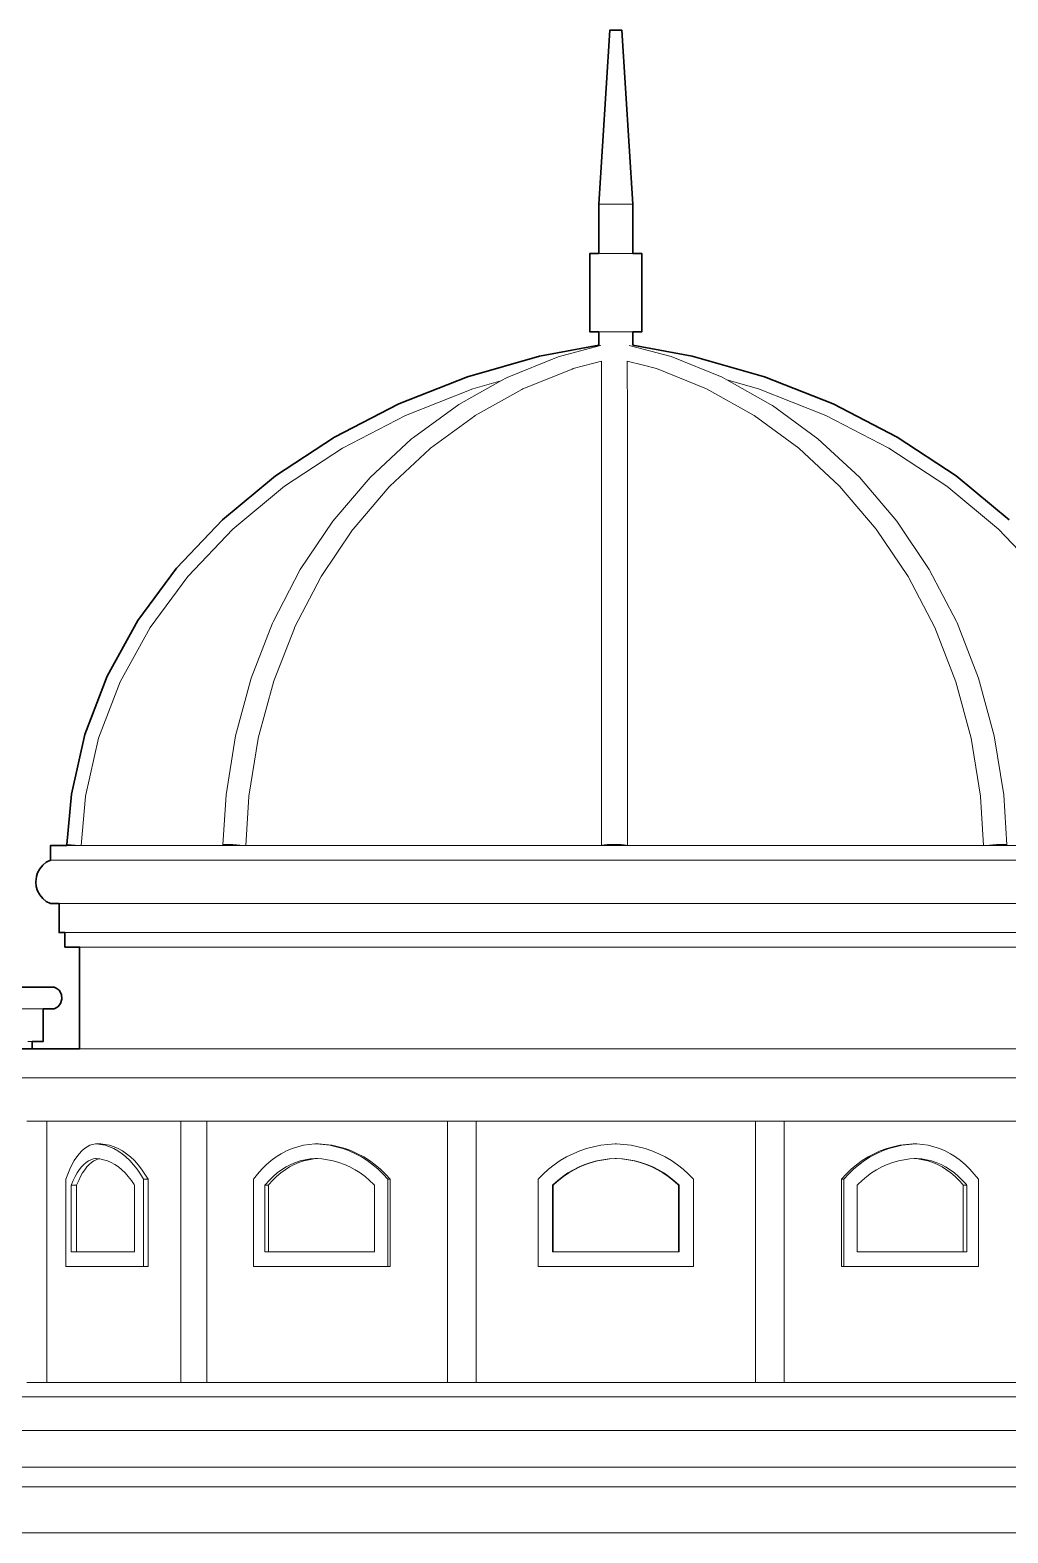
# Model space of a CAD drawing. Header units: millimetres. Extents: x -667 to -468, y -723 to -475.
# Drawn here: x -613.2 to -609.83, y -487.11 to -481.93 of the extents above; entities that cross this region are included whole.
import ezdxf

# ---------------------------------------------------------------- set-up
doc = ezdxf.new("R2010")
doc.units = ezdxf.units.MM
doc.layers.get('0').update_dxf_attribs({"lineweight": 9})
doc.layers.add('dinding', color=36, linetype='Continuous', lineweight=9)

msp = doc.modelspace()

# ---------------------------------------------------------------- linework, layer by layer
at = {"lineweight": 30}
for points in [[(-609.8261, -483.6221), (-610.0085, -483.4708), (-610.2117, -483.3373), (-610.4331, -483.2231), (-610.6697, -483.1299), (-610.9183, -483.0588), (-611.1227, -483.0205), (-611.1227, -482.9745), (-611.0918, -482.9745), (-611.0918, -482.7049), (-611.1227, -482.7049), (-611.1227, -482.5349), (-611.1613, -481.9349), (-611.1818, -481.9349), (-611.2022, -481.9349), (-611.2408, -482.5349), (-611.2408, -482.7049), (-611.2717, -482.7049), (-611.2717, -482.9745), (-611.2408, -482.9745), (-611.2408, -483.0205), (-611.4452, -483.0588), (-611.6938, -483.1299), (-611.9304, -483.2231), (-612.1518, -483.3373), (-612.355, -483.4708), (-612.5374, -483.6221), (-612.6964, -483.7891), (-612.8297, -483.9697), (-612.9356, -484.1616), (-613.0124, -484.3621), (-613.0589, -484.5682), (-613.0743, -484.741), (-613.0747, -484.7449), (-613.1313, -484.7449), (-613.1313, -484.7949), (-613.1453, -484.8025), (-613.1576, -484.8126), (-613.1677, -484.8249), (-613.1752, -484.8389), (-613.1789, -484.8513), (-613.1813, -484.8699), (-613.1798, -484.8858), (-613.1752, -484.901), (-613.1677, -484.915), (-613.1576, -484.9273), (-613.1453, -484.9374), (-613.1313, -484.9449), (-613.1011, -484.9449), (-613.1011, -485.0449), (-613.0809, -485.0449), (-613.0809, -485.0949), (-613.0305, -485.0949), (-613.0305, -485.4449), (-613.1939, -485.4449), (-613.3331, -485.4449)], [(-613.1939, -485.4449), (-613.1939, -485.4199), (-613.1561, -485.4199), (-613.1561, -485.3074), (-613.1183, -485.3074), (-613.1108, -485.3041), (-613.1041, -485.2992), (-613.0966, -485.2895), (-613.0915, -485.274), (-613.0932, -485.2578), (-613.1014, -485.2437), (-613.1108, -485.2358), (-613.1183, -485.2324), (-613.3452, -485.2324)]]:
    msp.add_lwpolyline(points, dxfattribs=at)
msp.add_lwpolyline([(-613.1939, -485.4449), (-613.0305, -485.4449), (-613.0305, -485.0949), (-613.0809, -485.0949), (-613.0809, -485.0449), (-613.1011, -485.0449), (-613.1011, -484.9449), (-613.1313, -484.9449), (-613.1453, -484.9374), (-613.1576, -484.9273), (-613.1677, -484.915), (-613.1752, -484.901), (-613.1798, -484.8858), (-613.1813, -484.8699), (-613.1789, -484.8513), (-613.1752, -484.8389), (-613.1677, -484.8249), (-613.1576, -484.8126), (-613.1453, -484.8025), (-613.1313, -484.7949), (-613.1313, -484.7449), (-613.0747, -484.7449), (-613.0743, -484.741), (-613.0589, -484.5682), (-613.0124, -484.3621), (-612.9356, -484.1616), (-612.8297, -483.9697), (-612.6964, -483.7891), (-612.5374, -483.6221), (-612.355, -483.4708), (-612.1518, -483.3373), (-611.9304, -483.2231), (-611.6938, -483.1299), (-611.4452, -483.0588), (-611.2408, -483.0205), (-611.2408, -482.9745), (-611.2717, -482.9745), (-611.2717, -482.7049), (-611.2408, -482.7049), (-611.2408, -482.5349), (-611.2022, -481.9349), (-611.1818, -481.9349)])
at = {"layer": 'dinding'}
for p, q in [((-611.2408, -482.5349), (-611.2022, -481.9349)), ((-611.1613, -481.9349), (-611.2022, -481.9349)), ((-611.1227, -482.5349), (-611.1613, -481.9349)), ((-611.2408, -482.5349), (-611.2408, -482.7049)), ((-611.1227, -482.5349), (-611.2408, -482.5349)), ((-611.1227, -482.5349), (-611.1227, -482.7049)), ((-611.2717, -482.7049), (-611.2717, -482.9745)), ((-611.2717, -482.7049), (-611.2408, -482.7049)), ((-611.1227, -482.7049), (-611.2408, -482.7049)), ((-611.1227, -482.7049), (-611.0918, -482.7049)), ((-611.0918, -482.7049), (-611.0918, -482.9745)), ((-611.2717, -482.9745), (-611.2408, -482.9745)), ((-611.2408, -482.9745), (-611.2408, -483.0205)), ((-611.2408, -482.9745), (-611.1227, -482.9745)), ((-611.1227, -482.9745), (-611.1227, -483.0205)), ((-611.1227, -482.9745), (-611.0918, -482.9745)), ((-611.4452, -483.0588), (-611.2408, -483.0205)), ((-611.3805, -483.0606), (-611.2395, -483.0233)), ((-611.2408, -483.0205), (-611.2408, -483.0212)), ((-611.2395, -483.0233), (-611.2341, -483.0219)), ((-610.9909, -483.0603), (-611.1358, -483.0219)), ((-611.1227, -483.0205), (-611.1234, -483.0203)), ((-610.9183, -483.0588), (-611.1227, -483.0205)), ((-611.6938, -483.1299), (-611.4452, -483.0588)), ((-611.5562, -483.1317), (-611.3805, -483.0606)), ((-611.3293, -483.1016), (-611.258, -483.0827)), ((-611.258, -483.0827), (-611.2313, -483.0761)), ((-611.2313, -483.1016), (-611.2313, -483.0761)), ((-611.1423, -483.0827), (-611.1423, -483.0761)), ((-611.1423, -483.0761), (-611.0861, -483.0899)), ((-611.1423, -483.1016), (-611.1423, -483.0827)), ((-611.0861, -483.0899), (-611.0422, -483.1016)), ((-610.8152, -483.1314), (-610.9909, -483.0603)), ((-610.6697, -483.1299), (-610.9183, -483.0588)), ((-611.9304, -483.2231), (-611.6938, -483.1299)), ((-611.7234, -483.2249), (-611.5783, -483.144)), ((-611.6745, -483.1716), (-611.5783, -483.144)), ((-611.5783, -483.144), (-611.5562, -483.1317)), ((-611.5022, -483.1716), (-611.3327, -483.103)), ((-611.3327, -483.103), (-611.3293, -483.1016)), ((-611.2313, -483.1016), (-611.2313, -483.1033)), ((-611.2313, -483.1033), (-611.2313, -483.1716)), ((-611.1423, -483.103), (-611.1423, -483.1016)), ((-611.1423, -483.1716), (-611.1423, -483.103)), ((-610.8693, -483.1716), (-611.0422, -483.1016)), ((-610.7989, -483.1405), (-610.8152, -483.1314)), ((-610.7989, -483.1405), (-610.6903, -483.1716)), ((-610.6481, -483.2246), (-610.7989, -483.1405)), ((-610.4331, -483.2231), (-610.6697, -483.1299)), ((-611.907, -483.2632), (-611.6745, -483.1716)), ((-611.6667, -483.2632), (-611.5055, -483.1734)), ((-611.5055, -483.1734), (-611.5022, -483.1716)), ((-611.2313, -483.1716), (-611.2313, -483.1738)), ((-611.2313, -483.1738), (-611.2313, -483.2632)), ((-611.1422, -483.1734), (-611.1423, -483.1716)), ((-611.1422, -483.2632), (-611.1422, -483.1734)), ((-610.7049, -483.2632), (-610.8693, -483.1716)), ((-610.4578, -483.2632), (-610.6903, -483.1716)), ((-612.1518, -483.3373), (-611.9304, -483.2231)), ((-611.8798, -483.3389), (-611.7234, -483.2249)), ((-610.6481, -483.2246), (-610.6413, -483.2291)), ((-610.4852, -483.3429), (-610.6413, -483.2291)), ((-610.2117, -483.3373), (-610.4331, -483.2231)), ((-612.1244, -483.3753), (-611.907, -483.2632)), ((-611.8203, -483.3753), (-611.6696, -483.2654)), ((-611.6696, -483.2654), (-611.6667, -483.2632)), ((-611.2313, -483.2632), (-611.2313, -483.2659)), ((-611.2313, -483.2659), (-611.2313, -483.3753)), ((-611.1422, -483.2654), (-611.1422, -483.2632)), ((-611.1422, -483.3753), (-611.1422, -483.2654)), ((-610.5512, -483.3753), (-610.7049, -483.2632)), ((-610.2404, -483.3753), (-610.4578, -483.2632)), ((-612.355, -483.4708), (-612.1518, -483.3373)), ((-612.0292, -483.4766), (-611.886, -483.3435)), ((-611.886, -483.3435), (-611.8798, -483.3389)), ((-610.3419, -483.476), (-610.4852, -483.3429)), ((-610.0085, -483.4708), (-610.2117, -483.3373)), ((-612.3237, -483.5062), (-612.1244, -483.3753)), ((-611.9612, -483.5062), (-611.823, -483.3777)), ((-611.823, -483.3777), (-611.8203, -483.3753)), ((-611.2313, -483.3753), (-611.2313, -483.3784)), ((-611.2313, -483.3784), (-611.2313, -483.5062)), ((-611.1422, -483.3777), (-611.1422, -483.3753)), ((-611.1422, -483.5062), (-611.1422, -483.3777)), ((-610.4103, -483.5062), (-610.5512, -483.3753)), ((-610.0412, -483.5062), (-610.2404, -483.3753)), ((-612.5374, -483.6221), (-612.355, -483.4708)), ((-612.5021, -483.6542), (-612.3237, -483.5062)), ((-612.1577, -483.6273), (-612.0292, -483.4766)), ((-612.0874, -483.6542), (-611.9635, -483.5089)), ((-611.9635, -483.5089), (-611.9612, -483.5062)), ((-611.2313, -483.5062), (-611.2313, -483.5095)), ((-611.2313, -483.5095), (-611.2313, -483.6542)), ((-611.1422, -483.5089), (-611.1422, -483.5062)), ((-611.1422, -483.6542), (-611.1422, -483.5089)), ((-610.2841, -483.6542), (-610.4103, -483.5062)), ((-610.2134, -483.6268), (-610.3419, -483.476)), ((-609.8627, -483.6542), (-610.0412, -483.5062)), ((-609.8261, -483.6221), (-610.0085, -483.4708)), ((-612.6964, -483.7891), (-612.5374, -483.6221)), ((-612.6574, -483.8174), (-612.5021, -483.6542)), ((-612.2697, -483.7937), (-612.1577, -483.6273)), ((-612.1972, -483.8174), (-612.0893, -483.657)), ((-612.0893, -483.657), (-612.0874, -483.6542)), ((-611.2313, -483.6542), (-611.2313, -483.6577)), ((-611.2313, -483.659), (-611.2313, -483.8174)), ((-611.1422, -483.657), (-611.1422, -483.6542)), ((-611.1422, -483.8174), (-611.1422, -483.657)), ((-610.1743, -483.8174), (-610.2841, -483.6542)), ((-610.1013, -483.7933), (-610.2134, -483.6268)), ((-609.7074, -483.8174), (-609.8627, -483.6542)), ((-612.8297, -483.9697), (-612.6964, -483.7891)), ((-612.7874, -483.9935), (-612.6574, -483.8174)), ((-612.3636, -483.9736), (-612.2697, -483.7937)), ((-612.2891, -483.9935), (-612.1986, -483.8201)), ((-612.1986, -483.8201), (-612.1972, -483.8174)), ((-611.2313, -483.8174), (-611.2313, -483.8208)), ((-611.2313, -483.8216), (-611.2313, -483.9935)), ((-611.1421, -483.8201), (-611.1422, -483.8174)), ((-611.1421, -483.9935), (-611.1421, -483.8201)), ((-610.0823, -483.9935), (-610.1743, -483.8174)), ((-610.0074, -483.9733), (-610.1013, -483.7933)), ((-612.9356, -484.1616), (-612.8297, -483.9697)), ((-612.4395, -484.1681), (-612.3654, -483.9781)), ((-612.3654, -483.9781), (-612.3636, -483.9736)), ((-610.0074, -483.9733), (-610.0053, -483.9776)), ((-609.9311, -484.1677), (-610.0053, -483.9776)), ((-612.8904, -484.1802), (-612.7874, -483.9935)), ((-612.3619, -484.1802), (-612.2901, -483.996)), ((-612.2901, -483.996), (-612.2891, -483.9935)), ((-611.2313, -483.9935), (-611.2313, -483.9966)), ((-611.2313, -483.997), (-611.2313, -484.1802)), ((-611.1421, -483.996), (-611.1421, -483.9935)), ((-611.1421, -484.1802), (-611.1421, -483.996)), ((-610.0095, -484.1802), (-610.0823, -483.9935)), ((-613.0124, -484.3621), (-612.9356, -484.1616)), ((-612.965, -484.3749), (-612.8904, -484.1802)), ((-612.4933, -484.3666), (-612.4395, -484.1681)), ((-612.4147, -484.3749), (-612.3625, -484.1822)), ((-612.3625, -484.1822), (-612.3619, -484.1802)), ((-611.2313, -484.1802), (-611.2313, -484.1828)), ((-611.2313, -484.1829), (-611.2313, -484.3749)), ((-611.1421, -484.1822), (-611.1421, -484.1802)), ((-611.1421, -484.3749), (-611.1421, -484.1822)), ((-609.9568, -484.3749), (-610.0095, -484.1802)), ((-609.8773, -484.3663), (-609.9311, -484.1677)), ((-613.0589, -484.5682), (-613.0124, -484.3621)), ((-613.0101, -484.5751), (-612.965, -484.3749)), ((-612.5258, -484.5706), (-612.4933, -484.3666)), ((-612.4466, -484.5751), (-612.4149, -484.3764)), ((-612.4149, -484.3764), (-612.4147, -484.3749)), ((-611.2313, -484.3749), (-611.2313, -484.3768)), ((-611.2313, -484.3768), (-611.2313, -484.5751)), ((-611.1421, -484.3764), (-611.1421, -484.3749)), ((-611.1421, -484.5751), (-611.1421, -484.3764)), ((-609.9249, -484.5751), (-609.9568, -484.3749)), ((-609.8447, -484.5705), (-609.8773, -484.3663)), ((-613.0742, -484.741), (-613.0589, -484.5682)), ((-613.0252, -484.7449), (-613.0102, -484.5759)), ((-613.0102, -484.5758), (-613.0101, -484.5751)), ((-612.5366, -484.7424), (-612.5258, -484.5706)), ((-612.4573, -484.7449), (-612.4466, -484.5759)), ((-612.4466, -484.5759), (-612.4466, -484.5751)), ((-611.2313, -484.7449), (-611.2313, -484.5761)), ((-611.1421, -484.5758), (-611.1421, -484.5751)), ((-611.1421, -484.7449), (-611.1421, -484.5759)), ((-609.9142, -484.7449), (-609.9248, -484.5761)), ((-609.8339, -484.7423), (-609.8447, -484.5705)), ((-613.1313, -484.7949), (-613.1313, -484.7449)), ((-613.1313, -484.7449), (-613.0305, -484.7449)), ((-613.1313, -484.7449), (-613.0305, -484.7449)), ((-613.0305, -484.7449), (-613.0742, -484.741)), ((-613.0305, -484.7449), (-613.0252, -484.7449)), ((-612.524, -484.7449), (-613.0252, -484.7449)), ((-613.0252, -484.7449), (-613.0239, -484.7449)), ((-612.5603, -484.7449), (-612.489, -484.7449)), ((-612.5366, -484.7424), (-612.5357, -484.7417)), ((-612.534, -484.7433), (-612.5366, -484.7424)), ((-612.5357, -484.7417), (-612.5314, -484.7412)), ((-612.5282, -484.7444), (-612.534, -484.7433)), ((-612.5314, -484.7412), (-612.524, -484.741)), ((-612.524, -484.7449), (-612.5282, -484.7444)), ((-612.524, -484.741), (-612.514, -484.7412)), ((-612.524, -484.7449), (-612.4611, -484.7449)), ((-612.514, -484.7412), (-612.5024, -484.7416)), ((-612.5024, -484.7416), (-612.4899, -484.7423)), ((-612.4899, -484.7423), (-612.4776, -484.7432)), ((-612.4776, -484.7432), (-612.4665, -484.7443)), ((-612.4665, -484.7443), (-612.4611, -484.7449)), ((-612.4611, -484.7449), (-612.4573, -484.7449)), ((-612.4573, -484.7449), (-611.2313, -484.7449)), ((-612.4573, -484.7449), (-612.4493, -484.7449)), ((-611.2313, -484.7449), (-611.2312, -484.7444)), ((-611.2313, -484.7449), (-611.2313, -484.7449)), ((-611.2313, -484.7449), (-611.1423, -484.7449)), ((-611.2312, -484.7444), (-611.2275, -484.7433)), ((-611.2275, -484.7433), (-611.2207, -484.7424)), ((-611.2207, -484.7424), (-611.2113, -484.7417)), ((-611.2113, -484.7417), (-611.1999, -484.7412)), ((-611.1999, -484.7412), (-611.1874, -484.741)), ((-611.1874, -484.741), (-611.175, -484.7412)), ((-611.175, -484.7412), (-611.1634, -484.7416)), ((-611.1634, -484.7416), (-611.1537, -484.7423)), ((-611.1537, -484.7423), (-611.1466, -484.7432)), ((-611.1466, -484.7432), (-611.1426, -484.7443)), ((-611.1426, -484.7443), (-611.1423, -484.7449)), ((-611.1423, -484.7449), (-611.1421, -484.7449)), ((-609.9142, -484.7449), (-611.1421, -484.7449)), ((-611.1421, -484.7449), (-611.1322, -484.7449)), ((-609.9142, -484.7449), (-609.9095, -484.7449)), ((-609.9095, -484.7449), (-609.9052, -484.7444)), ((-609.9095, -484.7449), (-609.8466, -484.7449)), ((-609.9052, -484.7444), (-609.8942, -484.7433)), ((-609.8942, -484.7433), (-609.882, -484.7424)), ((-609.882, -484.7424), (-609.8695, -484.7417)), ((-609.8695, -484.7417), (-609.8577, -484.7412)), ((-609.8577, -484.7412), (-609.8476, -484.741)), ((-609.8476, -484.741), (-609.8399, -484.7412)), ((-609.8417, -484.7443), (-609.8466, -484.7449)), ((-609.3396, -484.7449), (-609.8466, -484.7449)), ((-609.8466, -484.7449), (-609.8441, -484.7449)), ((-609.8362, -484.7432), (-609.8417, -484.7443)), ((-609.8399, -484.7412), (-609.8352, -484.7416)), ((-609.8339, -484.7423), (-609.8362, -484.7432)), ((-609.8352, -484.7416), (-609.8339, -484.7423)), ((-613.1453, -484.8025), (-613.1576, -484.8126)), ((-613.1313, -484.7949), (-613.1453, -484.8025)), ((-609.2322, -484.7949), (-613.1313, -484.7949)), ((-613.1798, -484.8541), (-613.1813, -484.8699)), ((-613.1752, -484.8389), (-613.1798, -484.8541)), ((-613.1677, -484.8249), (-613.1752, -484.8389)), ((-613.1576, -484.8126), (-613.1677, -484.8249)), ((-613.1813, -484.8699), (-613.1798, -484.8858)), ((-613.1798, -484.8858), (-613.1752, -484.901)), ((-613.1752, -484.901), (-613.1677, -484.915)), ((-613.1677, -484.915), (-613.1576, -484.9273)), ((-613.1576, -484.9273), (-613.1453, -484.9374)), ((-613.1453, -484.9374), (-613.1313, -484.9449)), ((-613.1011, -484.9449), (-613.1313, -484.9449)), ((-613.1011, -484.9449), (-613.1011, -485.0449)), ((-609.2624, -484.9449), (-613.1011, -484.9449)), ((-613.0809, -485.0449), (-613.1011, -485.0449)), ((-613.0809, -485.0449), (-613.0809, -485.0949)), ((-613.0809, -485.0449), (-609.2826, -485.0449)), ((-613.0809, -485.0949), (-613.0305, -485.0949)), ((-613.0305, -485.0949), (-613.0305, -485.4449)), ((-613.0305, -485.0949), (-609.3331, -485.0949)), ((-613.1183, -485.2324), (-613.3452, -485.2324)), ((-613.1183, -485.2324), (-613.1108, -485.2358)), ((-613.1108, -485.2358), (-613.1041, -485.2406)), ((-613.1041, -485.2406), (-613.0986, -485.2468)), ((-613.0986, -485.2468), (-613.0945, -485.2539)), ((-613.0945, -485.2539), (-613.092, -485.2617)), ((-613.092, -485.2617), (-613.0911, -485.2699)), ((-613.0911, -485.2699), (-613.092, -485.2781)), ((-613.1561, -485.3074), (-616.3074, -485.3074)), ((-613.1561, -485.3074), (-613.1561, -485.4199)), ((-613.1183, -485.3074), (-613.1561, -485.3074)), ((-613.1108, -485.3041), (-613.1183, -485.3074)), ((-613.1041, -485.2992), (-613.1108, -485.3041)), ((-613.0986, -485.2931), (-613.1041, -485.2992)), ((-613.0945, -485.286), (-613.0986, -485.2931)), ((-613.092, -485.2781), (-613.0945, -485.286)), ((-613.1939, -485.4199), (-613.2088, -485.4199)), ((-613.1561, -485.4199), (-613.1939, -485.4199)), ((-613.1939, -485.4449), (-613.1939, -485.4199)), ((-613.2088, -485.4449), (-613.1939, -485.4449)), ((-613.0305, -485.4449), (-613.1939, -485.4449)), ((-609.3331, -485.4449), (-613.0305, -485.4449)), ((-609.0809, -485.5449), (-613.2826, -485.5449)), ((-613.2123, -485.6949), (-613.1434, -485.6949)), ((-613.1434, -485.6949), (-613.1434, -486.5949)), ((-612.6816, -485.6949), (-613.1434, -485.6949)), ((-612.6816, -486.5949), (-612.6816, -485.6949)), ((-612.5923, -485.6949), (-612.6816, -485.6949)), ((-612.5923, -485.6949), (-612.5923, -486.5949)), ((-611.7624, -485.6949), (-612.5923, -485.6949)), ((-611.7624, -486.5949), (-611.7624, -485.6949)), ((-611.6633, -485.6949), (-611.7624, -485.6949)), ((-611.6633, -485.6949), (-611.6633, -486.5949)), ((-611.6633, -485.6949), (-610.7002, -485.6949)), ((-610.7002, -486.5949), (-610.7002, -485.6949)), ((-610.6011, -485.6949), (-610.7002, -485.6949)), ((-610.6011, -486.5949), (-610.6011, -485.6949)), ((-610.6011, -485.6949), (-609.7712, -485.6949)), ((-613.023, -485.7971), (-613.0139, -485.7891)), ((-613.0139, -485.7891), (-613.0046, -485.7826)), ((-613.0046, -485.7826), (-612.9951, -485.7778)), ((-612.9951, -485.7778), (-612.9856, -485.7747)), ((-612.9856, -485.7747), (-612.976, -485.7732)), ((-612.9734, -485.7732), (-612.976, -485.7732)), ((-612.9581, -485.7747), (-612.9734, -485.7732)), ((-612.9575, -485.7732), (-612.9734, -485.7732)), ((-612.9428, -485.7778), (-612.9581, -485.7747)), ((-612.9422, -485.7747), (-612.9575, -485.7732)), ((-612.9278, -485.7826), (-612.9428, -485.7778)), ((-612.927, -485.7778), (-612.9422, -485.7747)), ((-612.913, -485.7891), (-612.9278, -485.7826)), ((-612.9119, -485.7826), (-612.927, -485.7778)), ((-612.8985, -485.7971), (-612.913, -485.7891)), ((-612.8971, -485.7891), (-612.9119, -485.7826)), ((-612.8826, -485.7971), (-612.8971, -485.7891)), ((-612.3167, -485.7971), (-612.2978, -485.7891)), ((-612.2978, -485.7891), (-612.2785, -485.7826)), ((-612.2785, -485.7826), (-612.2589, -485.7778)), ((-612.2589, -485.7778), (-612.2391, -485.7747)), ((-612.2391, -485.7747), (-612.2191, -485.7732)), ((-612.2146, -485.7732), (-612.2191, -485.7732)), ((-612.1914, -485.7747), (-612.2146, -485.7732)), ((-612.207, -485.7732), (-612.2146, -485.7732)), ((-612.1838, -485.7747), (-612.207, -485.7732)), ((-612.1683, -485.7778), (-612.1914, -485.7747)), ((-612.1607, -485.7778), (-612.1838, -485.7747)), ((-612.1455, -485.7826), (-612.1683, -485.7778)), ((-612.1379, -485.7826), (-612.1607, -485.7778)), ((-612.123, -485.7891), (-612.1455, -485.7826)), ((-612.1154, -485.7891), (-612.1379, -485.7826)), ((-612.101, -485.7971), (-612.123, -485.7891)), ((-612.0933, -485.7971), (-612.1154, -485.7891)), ((-611.3063, -485.7971), (-611.2827, -485.7891)), ((-611.2827, -485.7891), (-611.2585, -485.7826)), ((-611.2585, -485.7826), (-611.234, -485.7778)), ((-611.234, -485.7778), (-611.2093, -485.7747)), ((-611.2093, -485.7747), (-611.1844, -485.7732)), ((-611.1818, -485.7732), (-611.1844, -485.7732)), ((-611.1818, -485.7732), (-611.1791, -485.7732)), ((-611.1542, -485.7747), (-611.1791, -485.7732)), ((-611.1295, -485.7778), (-611.1542, -485.7747)), ((-611.105, -485.7826), (-611.1295, -485.7778)), ((-611.0809, -485.7891), (-611.105, -485.7826)), ((-611.0572, -485.7971), (-611.0809, -485.7891)), ((-610.2702, -485.7971), (-610.2481, -485.7891)), ((-610.2625, -485.7971), (-610.2405, -485.7891)), ((-610.2481, -485.7891), (-610.2257, -485.7826)), ((-610.2405, -485.7891), (-610.218, -485.7826)), ((-610.2257, -485.7826), (-610.2028, -485.7778)), ((-610.218, -485.7826), (-610.1952, -485.7778)), ((-610.2028, -485.7778), (-610.1798, -485.7747)), ((-610.1952, -485.7778), (-610.1721, -485.7747)), ((-610.1798, -485.7747), (-610.1565, -485.7732)), ((-610.1721, -485.7747), (-610.1489, -485.7732)), ((-610.1565, -485.7732), (-610.1489, -485.7732)), ((-610.1489, -485.7732), (-610.1444, -485.7732)), ((-610.1244, -485.7747), (-610.1444, -485.7732)), ((-610.1046, -485.7778), (-610.1244, -485.7747)), ((-610.085, -485.7826), (-610.1046, -485.7778)), ((-610.0657, -485.7891), (-610.085, -485.7826)), ((-610.0468, -485.7971), (-610.0657, -485.7891)), ((-613.0569, -485.8447), (-613.0489, -485.8306)), ((-613.0489, -485.8306), (-613.0406, -485.8179)), ((-613.0406, -485.8179), (-613.0319, -485.8068)), ((-613.0319, -485.8068), (-613.023, -485.7971)), ((-613.0163, -485.844), (-613.0084, -485.837)), ((-613.0084, -485.837), (-613.0003, -485.8314)), ((-613.0003, -485.8314), (-612.9921, -485.8273)), ((-612.9978, -485.844), (-612.9899, -485.837)), ((-612.9921, -485.8273), (-612.9838, -485.8245)), ((-612.9899, -485.837), (-612.9818, -485.8314)), ((-612.9838, -485.8245), (-612.976, -485.8234)), ((-612.9818, -485.8314), (-612.9736, -485.8273)), ((-612.9734, -485.8234), (-612.976, -485.8234)), ((-612.9736, -485.8273), (-612.9654, -485.8245)), ((-612.9636, -485.8243), (-612.9734, -485.8234)), ((-612.9654, -485.8245), (-612.9636, -485.8243)), ((-612.9608, -485.8245), (-612.9636, -485.8243)), ((-612.9477, -485.8273), (-612.9608, -485.8245)), ((-612.9346, -485.8314), (-612.9477, -485.8273)), ((-612.9218, -485.837), (-612.9346, -485.8314)), ((-612.9092, -485.844), (-612.9218, -485.837)), ((-612.8843, -485.8068), (-612.8985, -485.7971)), ((-612.8706, -485.8179), (-612.8843, -485.8068)), ((-612.8685, -485.8068), (-612.8826, -485.7971)), ((-612.8574, -485.8306), (-612.8706, -485.8179)), ((-612.8547, -485.8179), (-612.8685, -485.8068)), ((-612.8447, -485.8447), (-612.8574, -485.8306)), ((-612.8415, -485.8306), (-612.8547, -485.8179)), ((-612.8288, -485.8447), (-612.8415, -485.8306)), ((-612.3869, -485.8447), (-612.3703, -485.8306)), ((-612.3703, -485.8306), (-612.3531, -485.8179)), ((-612.3531, -485.8179), (-612.3352, -485.8068)), ((-612.3352, -485.8068), (-612.3167, -485.7971)), ((-612.3027, -485.844), (-612.2863, -485.837)), ((-612.2906, -485.844), (-612.2742, -485.837)), ((-612.2863, -485.837), (-612.2696, -485.8314)), ((-612.2742, -485.837), (-612.2574, -485.8314)), ((-612.2696, -485.8314), (-612.2526, -485.8273)), ((-612.2574, -485.8314), (-612.2405, -485.8273)), ((-612.2526, -485.8273), (-612.2355, -485.8245)), ((-612.2405, -485.8273), (-612.2233, -485.8245)), ((-612.2355, -485.8245), (-612.2191, -485.8234)), ((-612.2233, -485.8245), (-612.2105, -485.8236)), ((-612.2146, -485.8234), (-612.2191, -485.8234)), ((-612.2105, -485.8236), (-612.2146, -485.8234)), ((-612.1956, -485.8245), (-612.2105, -485.8236)), ((-612.1756, -485.8273), (-612.1956, -485.8245)), ((-612.1559, -485.8314), (-612.1756, -485.8273)), ((-612.1364, -485.837), (-612.1559, -485.8314)), ((-612.1173, -485.844), (-612.1364, -485.837)), ((-612.0795, -485.8068), (-612.101, -485.7971)), ((-612.0719, -485.8068), (-612.0933, -485.7971)), ((-612.0587, -485.8179), (-612.0795, -485.8068)), ((-612.051, -485.8179), (-612.0719, -485.8068)), ((-612.0386, -485.8306), (-612.0587, -485.8179)), ((-612.0309, -485.8306), (-612.051, -485.8179)), ((-612.0193, -485.8447), (-612.0386, -485.8306)), ((-612.0117, -485.8447), (-612.0309, -485.8306)), ((-611.3939, -485.8447), (-611.3733, -485.8306)), ((-611.3733, -485.8306), (-611.3517, -485.8179)), ((-611.3517, -485.8179), (-611.3294, -485.8068)), ((-611.3294, -485.8068), (-611.3063, -485.7971)), ((-611.2888, -485.844), (-611.2683, -485.837)), ((-611.2862, -485.844), (-611.2657, -485.837)), ((-611.2683, -485.837), (-611.2474, -485.8314)), ((-611.2657, -485.837), (-611.2448, -485.8314)), ((-611.2474, -485.8314), (-611.2262, -485.8273)), ((-611.2448, -485.8314), (-611.2236, -485.8273)), ((-611.2262, -485.8273), (-611.2048, -485.8245)), ((-611.2236, -485.8273), (-611.2021, -485.8245)), ((-611.2048, -485.8245), (-611.1844, -485.8234)), ((-611.2021, -485.8245), (-611.1818, -485.8234)), ((-611.1818, -485.8234), (-611.1844, -485.8234)), ((-611.1818, -485.8234), (-611.1791, -485.8234)), ((-611.1614, -485.8245), (-611.1818, -485.8234)), ((-611.1588, -485.8245), (-611.1791, -485.8234)), ((-611.1399, -485.8273), (-611.1614, -485.8245)), ((-611.1373, -485.8273), (-611.1588, -485.8245)), ((-611.1187, -485.8314), (-611.1399, -485.8273)), ((-611.1161, -485.8314), (-611.1373, -485.8273)), ((-611.0978, -485.837), (-611.1187, -485.8314)), ((-611.0952, -485.837), (-611.1161, -485.8314)), ((-611.0773, -485.844), (-611.0978, -485.837)), ((-611.0747, -485.844), (-611.0952, -485.837)), ((-611.0342, -485.8068), (-611.0572, -485.7971)), ((-611.0118, -485.8179), (-611.0342, -485.8068)), ((-610.9902, -485.8306), (-611.0118, -485.8179)), ((-610.9696, -485.8447), (-610.9902, -485.8306)), ((-610.3518, -485.8447), (-610.3326, -485.8306)), ((-610.3442, -485.8447), (-610.3249, -485.8306)), ((-610.3326, -485.8306), (-610.3125, -485.8179)), ((-610.3249, -485.8306), (-610.3048, -485.8179)), ((-610.3125, -485.8179), (-610.2916, -485.8068)), ((-610.3048, -485.8179), (-610.284, -485.8068)), ((-610.2916, -485.8068), (-610.2702, -485.7971)), ((-610.284, -485.8068), (-610.2625, -485.7971)), ((-610.2462, -485.844), (-610.2271, -485.837)), ((-610.2271, -485.837), (-610.2077, -485.8314)), ((-610.2077, -485.8314), (-610.1879, -485.8273)), ((-610.1879, -485.8273), (-610.1679, -485.8245)), ((-610.1679, -485.8245), (-610.153, -485.8236)), ((-610.153, -485.8236), (-610.1489, -485.8234)), ((-610.1402, -485.8245), (-610.153, -485.8236)), ((-610.1489, -485.8234), (-610.1444, -485.8234)), ((-610.1281, -485.8245), (-610.1444, -485.8234)), ((-610.1231, -485.8273), (-610.1402, -485.8245)), ((-610.1109, -485.8273), (-610.1281, -485.8245)), ((-610.1061, -485.8314), (-610.1231, -485.8273)), ((-610.0939, -485.8314), (-610.1109, -485.8273)), ((-610.0893, -485.837), (-610.1061, -485.8314)), ((-610.0772, -485.837), (-610.0939, -485.8314)), ((-610.073, -485.844), (-610.0893, -485.837)), ((-610.0608, -485.844), (-610.0772, -485.837)), ((-610.0283, -485.8068), (-610.0468, -485.7971)), ((-610.0105, -485.8179), (-610.0283, -485.8068)), ((-609.9932, -485.8306), (-610.0105, -485.8179)), ((-609.9767, -485.8447), (-609.9932, -485.8306)), ((-613.0784, -485.8949), (-613.0716, -485.8769)), ((-613.0716, -485.8769), (-613.0645, -485.8602)), ((-613.0645, -485.8602), (-613.0569, -485.8447)), ((-613.0522, -485.8986), (-613.0456, -485.8852)), ((-613.0456, -485.8852), (-613.0387, -485.873)), ((-613.0387, -485.873), (-613.0315, -485.862)), ((-613.0337, -485.8986), (-613.0271, -485.8852)), ((-613.0315, -485.862), (-613.024, -485.8524)), ((-613.0271, -485.8852), (-613.0202, -485.873)), ((-613.024, -485.8524), (-613.0163, -485.844)), ((-613.0202, -485.873), (-613.013, -485.862)), ((-613.013, -485.862), (-613.0055, -485.8524)), ((-613.0055, -485.8524), (-612.9978, -485.844)), ((-612.8969, -485.8524), (-612.9092, -485.844)), ((-612.8851, -485.862), (-612.8969, -485.8524)), ((-612.8736, -485.873), (-612.8851, -485.862)), ((-612.8626, -485.8852), (-612.8736, -485.873)), ((-612.8521, -485.8986), (-612.8626, -485.8852)), ((-612.8326, -485.8602), (-612.8447, -485.8447)), ((-612.8211, -485.8769), (-612.8326, -485.8602)), ((-612.8167, -485.8602), (-612.8288, -485.8447)), ((-612.8104, -485.8949), (-612.8211, -485.8769)), ((-612.8053, -485.8769), (-612.8167, -485.8602)), ((-612.7946, -485.8949), (-612.8053, -485.8769)), ((-612.4315, -485.8949), (-612.4175, -485.8769)), ((-612.4175, -485.8769), (-612.4026, -485.8602)), ((-612.4026, -485.8602), (-612.3869, -485.8447)), ((-612.3772, -485.8986), (-612.3635, -485.8852)), ((-612.365, -485.8986), (-612.3513, -485.8852)), ((-612.3635, -485.8852), (-612.3492, -485.873)), ((-612.3513, -485.8852), (-612.337, -485.873)), ((-612.3492, -485.873), (-612.3342, -485.862)), ((-612.337, -485.873), (-612.322, -485.862)), ((-612.3342, -485.862), (-612.3187, -485.8524)), ((-612.322, -485.862), (-612.3065, -485.8524)), ((-612.3187, -485.8524), (-612.3027, -485.844)), ((-612.3065, -485.8524), (-612.2906, -485.844)), ((-612.0987, -485.8524), (-612.1173, -485.844)), ((-612.0806, -485.862), (-612.0987, -485.8524)), ((-612.0632, -485.873), (-612.0806, -485.862)), ((-612.0465, -485.8852), (-612.0632, -485.873)), ((-612.0306, -485.8986), (-612.0465, -485.8852)), ((-612.001, -485.8602), (-612.0193, -485.8447)), ((-611.9933, -485.8602), (-612.0117, -485.8447)), ((-611.9836, -485.8769), (-612.001, -485.8602)), ((-611.976, -485.8769), (-611.9933, -485.8602)), ((-611.9674, -485.8949), (-611.9836, -485.8769)), ((-611.9597, -485.8949), (-611.976, -485.8769)), ((-611.4497, -485.8949), (-611.4323, -485.8769)), ((-611.4323, -485.8769), (-611.4136, -485.8602)), ((-611.4136, -485.8602), (-611.3939, -485.8447)), ((-611.3818, -485.8986), (-611.3648, -485.8852)), ((-611.3792, -485.8986), (-611.3622, -485.8852)), ((-611.3648, -485.8852), (-611.3469, -485.873)), ((-611.3622, -485.8852), (-611.3442, -485.873)), ((-611.3469, -485.873), (-611.3282, -485.862)), ((-611.3442, -485.873), (-611.3256, -485.862)), ((-611.3282, -485.862), (-611.3088, -485.8524)), ((-611.3256, -485.862), (-611.3062, -485.8524)), ((-611.3088, -485.8524), (-611.2888, -485.844)), ((-611.3062, -485.8524), (-611.2862, -485.844)), ((-611.0573, -485.8524), (-611.0773, -485.844)), ((-611.0547, -485.8524), (-611.0747, -485.844)), ((-611.038, -485.862), (-611.0573, -485.8524)), ((-611.0353, -485.862), (-611.0547, -485.8524)), ((-611.0193, -485.873), (-611.038, -485.862)), ((-611.0167, -485.873), (-611.0353, -485.862)), ((-611.0014, -485.8852), (-611.0193, -485.873)), ((-610.9987, -485.8852), (-611.0167, -485.873)), ((-610.9843, -485.8986), (-611.0014, -485.8852)), ((-610.9817, -485.8986), (-610.9987, -485.8852)), ((-610.9499, -485.8602), (-610.9696, -485.8447)), ((-610.9313, -485.8769), (-610.9499, -485.8602)), ((-610.9138, -485.8949), (-610.9313, -485.8769)), ((-610.4038, -485.8949), (-610.3875, -485.8769)), ((-610.3962, -485.8949), (-610.3799, -485.8769)), ((-610.3875, -485.8769), (-610.3702, -485.8602)), ((-610.3799, -485.8769), (-610.3625, -485.8602)), ((-610.3702, -485.8602), (-610.3518, -485.8447)), ((-610.3625, -485.8602), (-610.3442, -485.8447)), ((-610.3329, -485.8986), (-610.317, -485.8852)), ((-610.317, -485.8852), (-610.3003, -485.873)), ((-610.3003, -485.873), (-610.2829, -485.862)), ((-610.2829, -485.862), (-610.2648, -485.8524)), ((-610.2648, -485.8524), (-610.2462, -485.844)), ((-610.057, -485.8524), (-610.073, -485.844)), ((-610.0448, -485.8524), (-610.0608, -485.844)), ((-610.0415, -485.862), (-610.057, -485.8524)), ((-610.0293, -485.862), (-610.0448, -485.8524)), ((-610.0265, -485.873), (-610.0415, -485.862)), ((-610.0143, -485.873), (-610.0293, -485.862)), ((-610.0122, -485.8852), (-610.0265, -485.873)), ((-610, -485.8852), (-610.0143, -485.873)), ((-609.9985, -485.8986), (-610.0122, -485.8852)), ((-609.9864, -485.8986), (-610, -485.8852)), ((-609.9609, -485.8602), (-609.9767, -485.8447)), ((-609.946, -485.8769), (-609.9609, -485.8602)), ((-609.932, -485.8949), (-609.946, -485.8769)), ((-613.0784, -486.1949), (-613.0784, -485.8949)), ((-613.0592, -485.9154), (-613.0584, -485.9132)), ((-613.0407, -485.9154), (-613.0592, -485.9154)), ((-613.0592, -486.1449), (-613.0592, -485.9154)), ((-613.0584, -485.9132), (-613.0522, -485.8986)), ((-613.0407, -485.9154), (-613.0399, -485.9132)), ((-613.0407, -486.1449), (-613.0407, -485.9154)), ((-613.0399, -485.9132), (-613.0337, -485.8986)), ((-612.8422, -485.9132), (-612.8521, -485.8986)), ((-612.8409, -485.9154), (-612.8422, -485.9132)), ((-612.8409, -486.1449), (-612.8409, -485.9154)), ((-612.8104, -486.1949), (-612.8104, -485.8949)), ((-612.7946, -485.8949), (-612.8104, -485.8949)), ((-612.7946, -486.1949), (-612.7946, -485.8949)), ((-612.4315, -486.1949), (-612.4315, -485.8949)), ((-612.3918, -485.9154), (-612.3901, -485.9132)), ((-612.3796, -485.9154), (-612.3918, -485.9154)), ((-612.3918, -486.1449), (-612.3918, -485.9154)), ((-612.3901, -485.9132), (-612.3772, -485.8986)), ((-612.3796, -485.9154), (-612.3779, -485.9132)), ((-612.3796, -486.1449), (-612.3796, -485.9154)), ((-612.3779, -485.9132), (-612.365, -485.8986)), ((-612.0156, -485.9132), (-612.0306, -485.8986)), ((-612.0136, -485.9154), (-612.0156, -485.9132)), ((-612.0136, -486.1449), (-612.0136, -485.9154)), ((-611.9674, -486.1949), (-611.9674, -485.8949)), ((-611.9597, -485.8949), (-611.9674, -485.8949)), ((-611.9597, -486.1949), (-611.9597, -485.8949)), ((-611.4497, -486.1949), (-611.4497, -485.8949)), ((-611.4001, -485.9154), (-611.398, -485.9132)), ((-611.3975, -485.9154), (-611.4001, -485.9154)), ((-611.4001, -486.1449), (-611.4001, -485.9154)), ((-611.398, -485.9132), (-611.3818, -485.8986)), ((-611.3975, -485.9154), (-611.3954, -485.9132)), ((-611.3975, -486.1449), (-611.3975, -485.9154)), ((-611.3954, -485.9132), (-611.3792, -485.8986)), ((-610.9682, -485.9132), (-610.9843, -485.8986)), ((-610.9656, -485.9132), (-610.9817, -485.8986)), ((-610.966, -485.9154), (-610.9682, -485.9132)), ((-610.966, -485.9154), (-610.9634, -485.9154)), ((-610.966, -486.1449), (-610.966, -485.9154)), ((-610.9634, -485.9154), (-610.9656, -485.9132)), ((-610.9634, -486.1449), (-610.9634, -485.9154)), ((-610.9138, -486.1949), (-610.9138, -485.8949)), ((-610.4038, -485.8949), (-610.3962, -485.8949)), ((-610.4038, -486.1949), (-610.4038, -485.8949)), ((-610.3962, -486.1949), (-610.3962, -485.8949)), ((-610.3499, -485.9154), (-610.3479, -485.9132)), ((-610.3499, -486.1449), (-610.3499, -485.9154)), ((-610.3479, -485.9132), (-610.3329, -485.8986)), ((-609.9856, -485.9132), (-609.9985, -485.8986)), ((-609.9734, -485.9132), (-609.9864, -485.8986)), ((-609.9839, -485.9154), (-609.9856, -485.9132)), ((-609.9839, -485.9154), (-609.9717, -485.9154)), ((-609.9839, -486.1449), (-609.9839, -485.9154)), ((-609.9717, -485.9154), (-609.9734, -485.9132)), ((-609.9717, -486.1449), (-609.9717, -485.9154)), ((-609.932, -486.1949), (-609.932, -485.8949)), ((-613.0592, -486.1449), (-613.0407, -486.1449)), ((-613.0407, -486.1449), (-612.976, -486.1449)), ((-612.9734, -486.1449), (-612.976, -486.1449)), ((-612.8409, -486.1449), (-612.9734, -486.1449)), ((-612.3918, -486.1449), (-612.3796, -486.1449)), ((-612.3796, -486.1449), (-612.2191, -486.1449)), ((-612.2146, -486.1449), (-612.2191, -486.1449)), ((-612.0136, -486.1449), (-612.2146, -486.1449)), ((-611.4001, -486.1449), (-611.3975, -486.1449)), ((-611.3975, -486.1449), (-611.1844, -486.1449)), ((-611.1818, -486.1449), (-611.1844, -486.1449)), ((-611.1818, -486.1449), (-611.1791, -486.1449)), ((-610.966, -486.1449), (-611.1791, -486.1449)), ((-610.966, -486.1449), (-610.9634, -486.1449)), ((-610.1489, -486.1449), (-610.3499, -486.1449)), ((-610.1444, -486.1449), (-610.1489, -486.1449)), ((-609.9839, -486.1449), (-610.1444, -486.1449)), ((-609.9839, -486.1449), (-609.9717, -486.1449)), ((-613.0784, -486.1949), (-612.976, -486.1949)), ((-612.9734, -486.1949), (-612.976, -486.1949)), ((-612.9734, -486.1949), (-612.8104, -486.1949)), ((-612.7946, -486.1949), (-612.8104, -486.1949)), ((-612.4315, -486.1949), (-612.2191, -486.1949)), ((-612.2146, -486.1949), (-612.2191, -486.1949)), ((-612.2146, -486.1949), (-611.9674, -486.1949)), ((-611.9597, -486.1949), (-611.9674, -486.1949)), ((-611.4497, -486.1949), (-611.1844, -486.1949)), ((-611.1818, -486.1949), (-611.1844, -486.1949)), ((-611.1818, -486.1949), (-611.1791, -486.1949)), ((-610.9138, -486.1949), (-611.1791, -486.1949)), ((-610.4038, -486.1949), (-610.3962, -486.1949)), ((-610.1489, -486.1949), (-610.3962, -486.1949)), ((-610.1489, -486.1949), (-610.1444, -486.1949)), ((-609.932, -486.1949), (-610.1444, -486.1949)), ((-613.2123, -486.5949), (-613.1434, -486.5949)), ((-613.1434, -486.5949), (-612.6816, -486.5949)), ((-612.6816, -486.5949), (-612.5923, -486.5949)), ((-612.5923, -486.5949), (-611.7624, -486.5949)), ((-611.7624, -486.5949), (-611.6633, -486.5949)), ((-611.6633, -486.5949), (-610.7002, -486.5949)), ((-610.7002, -486.5949), (-610.6011, -486.5949)), ((-610.6011, -486.5949), (-609.7712, -486.5949)), ((-620.9318, -486.6449), (-608.2818, -486.6449)), ((-608.3783, -486.7599), (-620.9318, -486.7599)), ((-620.9318, -486.8868), (-608.4248, -486.8868)), ((-620.9318, -486.9549), (-608.4248, -486.9549)), ((-620.9318, -487.1134), (-608.5577, -487.1134))]:
    msp.add_line(p, q, dxfattribs=at)

doc.saveas('drawing.dxf')
